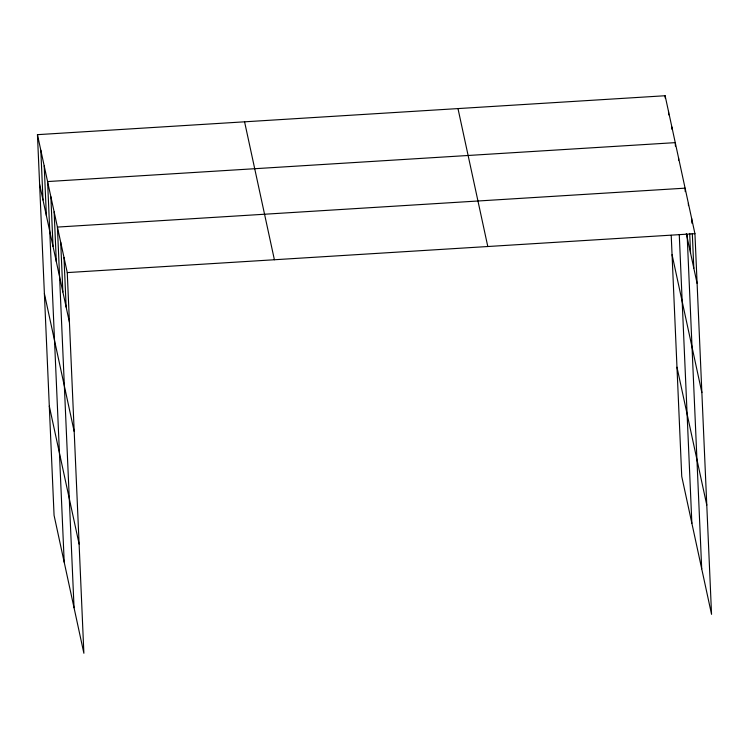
<?xml version="1.0" encoding="UTF-8"?>
<svg xmlns="http://www.w3.org/2000/svg" width="749" height="749" viewBox="0 0 749 749"><rect width="100%" height="100%" fill="white"/><g stroke="black" fill="none" stroke-linecap="round" stroke-linejoin="round"><path stroke-width="1.12" d="M37.45 134.661L67.26 272.589L83.879 653.259L54.068 515.321L37.45 134.661L665.121 95.741L694.932 233.679L711.55 614.339L681.74 476.411L671.216 235.336M67.26 272.589L694.932 233.679M686.327 233.548L697.104 283.394M672.059 254.679L701.869 392.607M676.974 367.197L706.784 505.126M457.985 108.586L487.796 246.515M244.577 121.825L274.396 259.753M39.622 184.385L69.432 322.313M44.388 293.599L74.198 431.527M49.303 406.117L79.113 544.046M691.655 218.502L691.851 223.127M692.31 233.538L693.817 268.226M688.368 203.335L688.471 205.647M689.689 233.398L690.541 253.05M685.241 191.632L685.092 188.158L57.42 227.078L74.048 607.739M687.114 234.409L701.71 568.819M678.538 157.814L678.631 160.127M675.401 146.111L675.252 142.638L47.59 181.558L64.208 562.218M679.259 234.456L691.87 523.298M671.872 127.012L671.975 129.324M668.501 111.376L668.651 114.85M665.121 95.741L665.215 98.053M63.983 257.422L66.155 307.146M60.706 242.245L62.869 291.97M54.143 211.901L56.315 261.626M50.866 196.734L53.039 246.449M44.21 165.932L46.382 215.646M40.83 150.296L43.002 200.02"/></g></svg>
